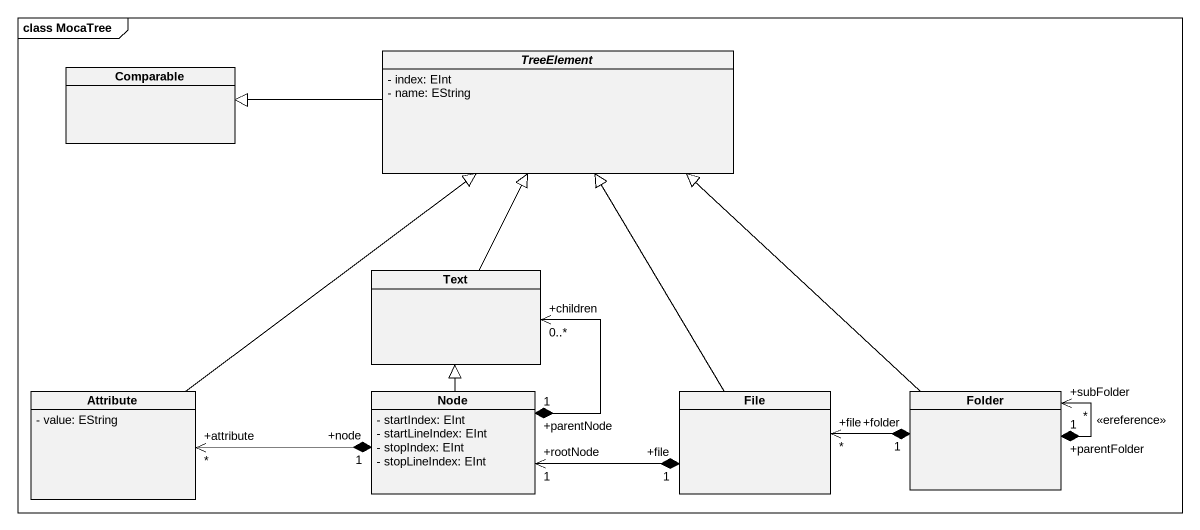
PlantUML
@startuml
mainframe class MocaTree
hide circle
hide empty members
skinparam classAttributeIconSize 0
class Comparable
abstract class TreeElement {
  - index: EInt
  - name: EString
}
class Text
class Attribute {
  - value: EString
}
class "Node" as Node_ {
  - startIndex: EInt
  - startLineIndex: EInt
  - stopIndex: EInt
  - stopLineIndex: EInt
}
class "File" as File_
class "Folder" as Folder_
TreeElement -left-|> Comparable
Text -up-|> TreeElement
Attribute -up-|> TreeElement
Node_ -up-|> Text
Node_ "+parentNode\n1" *-up-> "+children\n0..*" Text
Node_ "+node\n1" *-left-> "+attribute\n*" Attribute
File_ -up-|> TreeElement
File_ "+file\n1" *-left-> "+rootNode\n1" Node_
Folder_ -up-|> TreeElement
Folder_ "+folder\n1" *-left-> "+file\n*" File_
Folder_ "+parentFolder\n1" *--> "+subFolder\n*" Folder_ : <<ereference>>
@enduml
